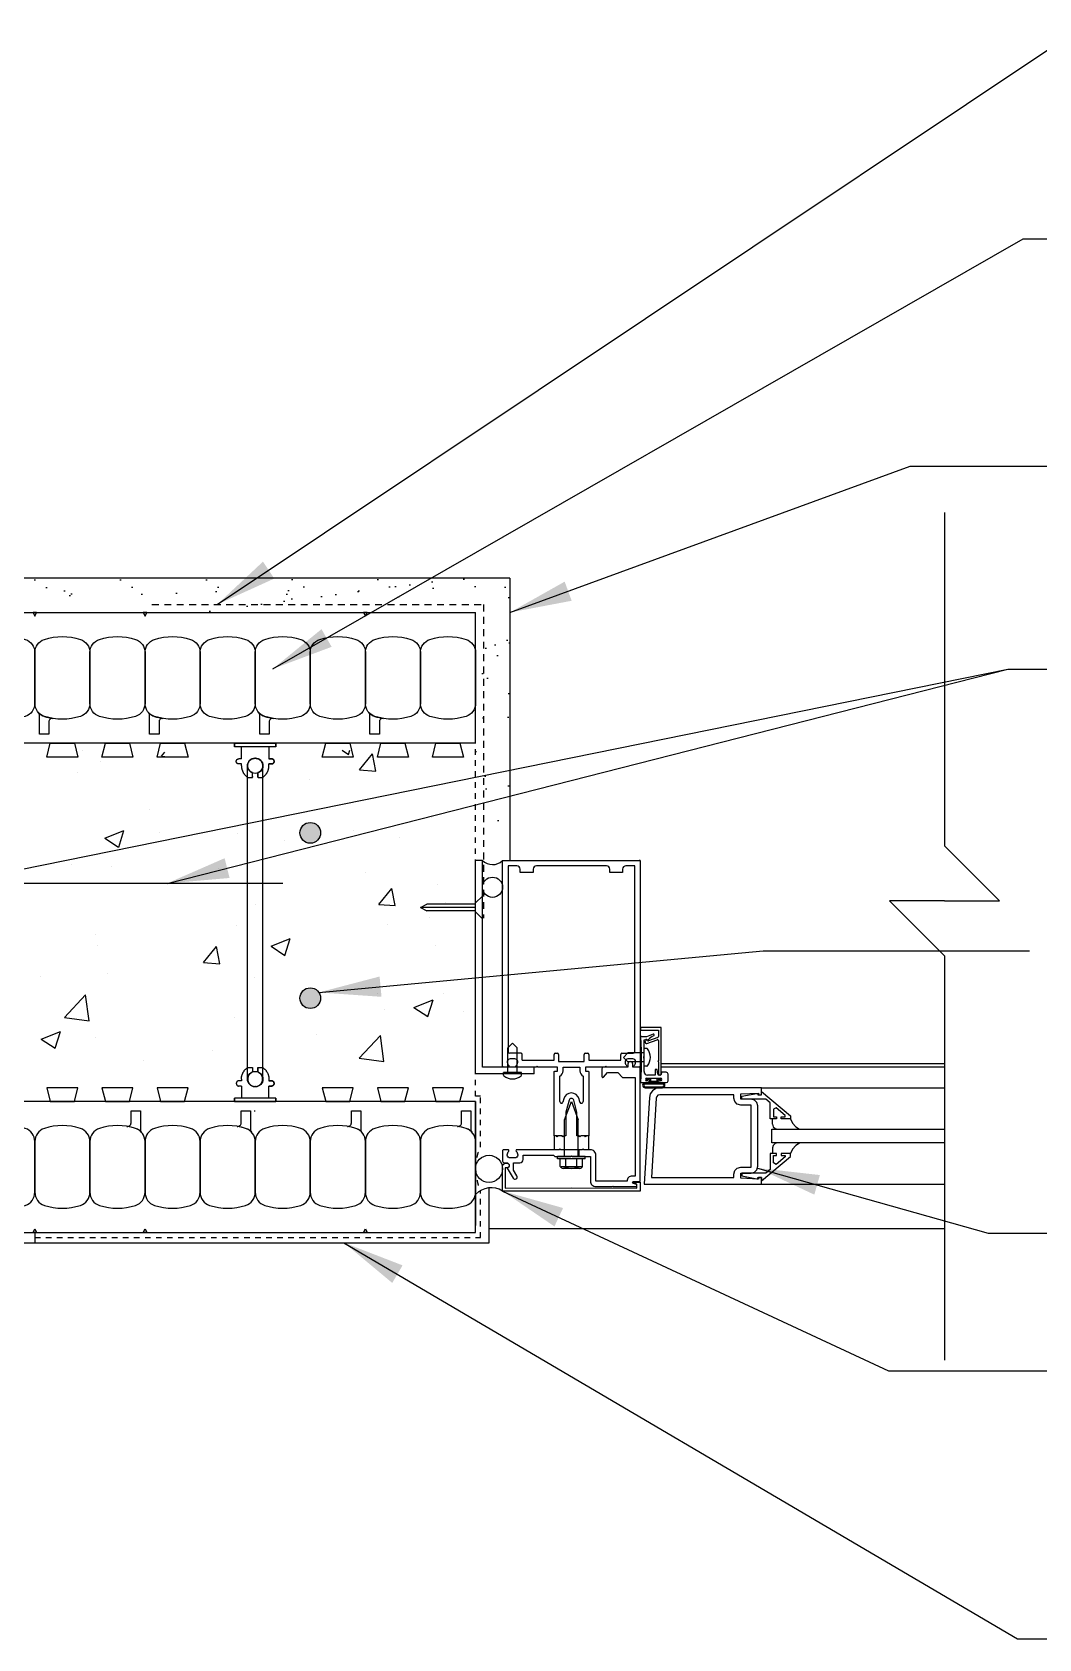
# Model space of a CAD drawing. Header units: inches. Extents: x 2949.9 to 3000.2, y 478 to 534.8.
# Drawn here: x 2964.96 to 2983.24, y 505.08 to 534.24 of the extents above; entities that cross this region are included whole.
import ezdxf

# ---------------------------------------------------------------- set-up
doc = ezdxf.new("R2010")
doc.units = ezdxf.units.IN
doc.header["$LTSCALE"] = 0.5
doc.header["$MEASUREMENT"] = 0
doc.linetypes.add('DASHED2', pattern=[0.375, 0.25, -0.125])
doc.layers.get('0').update_dxf_attribs({"linetype": 'CONTINUOUS'})
for name, color, linetype in [('HATCH', 12, 'CONTINUOUS'), ('LINE18', 9, 'CONTINUOUS'), ('line25', 2, 'CONTINUOUS'), ('LINE3', 3, 'CONTINUOUS'), ('LINE50', 5, 'CONTINUOUS'), ('LINE9', 9, 'CONTINUOUS'), ('TEXT', 4, 'CONTINUOUS')]:
    doc.layers.add(name, color=color, linetype=linetype)
doc.styles.add('DIM', font='romans.shx', dxfattribs={"width": 0.7})
doc.dimstyles.new('ext_12', dxfattribs={"dimscale": 12, "dimtxt": 0.09375, "dimasz": 0.09375, "dimexe": 0.09375, "dimexo": 0.0625, "dimgap": 0.0625, "dimtad": 1, "dimdec": 1, "dimzin": 3, "dimdsep": 46, "dimlunit": 4, "dimtxsty": 'DIM', "dimcen": 0.09, "dimdle": 0.09375, "dimclrt": 4, "dimadec": 0, "dimazin": 0, "dimtfac": 1, "dimtdec": 1, "dimtmove": 2, "dimatfit": 3, "dimfxl": 0, "dimfrac": 2, "dimtolj": 1, "dimtzin": 0, "dimarcsym": 0})

# ---------------------------------------------------------------- blocks, each defined once
blk = doc.blocks.new('WEB_6_CENTRE_TOP')
for p, q in [((5.688, 0.141), (0, 0.141)), ((5.688, -0.141), (0, -0.141))]:
    blk.add_line(p, q)
for centre in [(0, 0), (5.688, 0)]:
    blk.add_circle(centre, 0.141)
blk = doc.blocks.new('Connector')
blk.add_point((0.271, 0))
at = {"layer": 'LINE9'}
for p, q in [((0, 0.375), (0, -0.375)), ((0.062, -0.375), (0.062, 0.375)), ((0.281, 0.25), (0.062, 0.25))]:
    blk.add_line(p, q, dxfattribs=at)
for points, weights in [([(0.007, 0.375), (0.004, 0.375), (0, 0.375)], [1, 0.972587069138, 0.950305488115]), ([(0.327, 0.343), (0.308, 0.343), (0.281, 0.317), (0.281, 0.297)], [1, 0.85355339, 0.85355339, 1]), ([(0.328, 0.343), (0.327, 0.343), (0.327, 0.343)], [1, 0.70710678, 1]), ([(0.375, 0.297), (0.375, 0.317), (0.348, 0.343), (0.329, 0.343)], [1, 0.85355339, 0.85355339, 1]), ([(0.406, 0.25), (0.546, 0.25), (0.619, 0.131)], [0.958404415409, 0.794674173519, 0.864651571113]), ([(0.619, 0.052), (0.612, 0.049), (0.604, 0.049)], [0.83615024178, 0.892081430621, 1]), ([(0.619, -0.131), (0.546, -0.25), (0.406, -0.25)], [0.864651574428, 0.794674169686, 0.958404415195]), ([(0.604, -0.049), (0.612, -0.049), (0.619, -0.052)], [1, 0.89208144177, 0.836150253337]), ([(0, -0.375), (0.004, -0.375), (0.007, -0.375)], [0.950305488115, 0.972587069138, 1]), ([(0.281, -0.297), (0.281, -0.317), (0.308, -0.343), (0.327, -0.343)], [1, 0.85355339, 0.85355339, 1]), ([(0.327, -0.343), (0.281, -0.343), (0.281, -0.297)], [1, 0.70710678, 1]), ([(0.329, -0.343), (0.348, -0.343), (0.375, -0.317), (0.375, -0.297)], [1, 0.85355339, 0.85355339, 1]), ([(0.375, -0.297), (0.375, -0.343), (0.329, -0.343)], [1, 0.70710678, 1])]:
    blk.add_rational_spline(points, weights, degree=2, dxfattribs=at)
for points, degree in [([(0, 0.375), (0.002, 0.375), (0.005, 0.375), (0.007, 0.375)], 3), ([(0.007, 0.375), (0.021, 0.375), (0.051, 0.375), (0.062, 0.375), (0.062, 0.375)], 3), ([(0.281, 0.25), (0.281, 0.297)], 1), ([(0.327, 0.343), (0.327, 0.343), (0.328, 0.343), (0.328, 0.343)], 3), ([(0.328, 0.343), (0.329, 0.343), (0.329, 0.343), (0.329, 0.343)], 3), ([(0.375, 0.25), (0.375, 0.297)], 1), ([(0.406, 0.25), (0.375, 0.25)], 1), ([(0.604, 0.049), (0.532, 0.049)], 1), ([(0.604, 0.049), (0.609, 0.049), (0.614, 0.05), (0.619, 0.052)], 3), ([(0.619, 0.131), (0.619, 0.052)], 1), ([(0.062, -0.25), (0.281, -0.25)], 1), ([(0.281, -0.297), (0.281, -0.25)], 1), ([(0.281, -0.25), (0.281, -0.297)], 1), ([(0.375, -0.25), (0.375, -0.297)], 1), ([(0.375, -0.297), (0.375, -0.25)], 1), ([(0.406, -0.25), (0.375, -0.25)], 1), ([(0.532, -0.049), (0.604, -0.049)], 1), ([(0.604, -0.049), (0.58, -0.049), (0.556, -0.049), (0.532, -0.049)], 3), ([(0.619, -0.052), (0.614, -0.05), (0.609, -0.049), (0.604, -0.049)], 3), ([(0.619, -0.052), (0.619, -0.131)], 1), ([(0.007, -0.375), (0.005, -0.375), (0.002, -0.375), (0, -0.375)], 3), ([(0.062, -0.375), (0.062, -0.375), (0.051, -0.375), (0.021, -0.375), (0.007, -0.375)], 3), ([(0.328, -0.343), (0.328, -0.343), (0.327, -0.343), (0.327, -0.343)], 3), ([(0.329, -0.343), (0.329, -0.343), (0.329, -0.343), (0.328, -0.343)], 3)]:
    blk.add_open_spline(points, degree=degree, dxfattribs=at)
for points, weights, knots in [([(0.062, 0.375), (0.062, 0.375), (0.046, 0.375), (0.03, 0.375), (0.007, 0.375)], [0.868718858569, 0.861102746415, 1, 0.861102734288, 0.868718859898], [0, 0, 0, 0.5, 0.5, 1, 1, 1]), ([(0.532, 0.049), (0.472, 0.203), (0.333, 0.113), (0.157, 0), (0.333, -0.113), (0.472, -0.203), (0.532, -0.049)], [0.899508922286, 0.599718215298, 1, 0.54226024, 1, 0.599718224335, 0.899508908749], [0, 0, 0, 0.318112, 0.318112, 0.681888, 0.681888, 1, 1, 1]), ([(0.007, -0.375), (0.03, -0.375), (0.046, -0.375), (0.062, -0.375), (0.062, -0.375)], [0.868718859319, 0.861102739573, 1, 0.861102742958, 0.868718858948], [0, 0, 0, 0.5, 0.5, 1, 1, 1])]:
    blk.add_rational_spline(points, weights, degree=2, knots=knots, dxfattribs=at)
for points in [[(0.406, 0.25), (0.406, 0.25), (0.406, 0.25), (0.406, 0.25), (0.406, 0.25), (0.406, 0.25), (0.406, 0.25)], [(0.406, 0.25), (0.406, 0.25), (0.406, 0.25), (0.406, 0.25), (0.406, 0.25), (0.406, 0.25), (0.406, 0.25)], [(0.406, 0.25), (0.406, 0.25), (0.406, 0.25), (0.406, 0.25), (0.406, 0.25), (0.406, 0.25), (0.406, 0.25)], [(0.406, 0.25), (0.406, 0.25), (0.406, 0.25), (0.406, 0.25), (0.406, 0.25), (0.406, 0.25), (0.406, 0.25)], [(0.406, 0.25), (0.406, 0.25), (0.406, 0.25), (0.406, 0.25), (0.406, 0.25), (0.406, 0.25), (0.406, 0.25)], [(0.406, 0.25), (0.406, 0.25), (0.406, 0.25), (0.406, 0.25), (0.406, 0.25), (0.406, 0.25), (0.406, 0.25)], [(0.406, 0.25), (0.406, 0.25), (0.406, 0.25), (0.406, 0.25), (0.406, 0.25), (0.406, 0.25), (0.406, 0.25)], [(0.406, 0.25), (0.406, 0.25), (0.406, 0.25), (0.406, 0.25), (0.406, 0.25), (0.406, 0.25), (0.406, 0.25)], [(0.406, 0.25), (0.406, 0.25), (0.406, 0.25), (0.406, 0.25), (0.406, 0.25), (0.406, 0.25), (0.406, 0.25)], [(0.406, 0.25), (0.406, 0.25), (0.406, 0.25), (0.406, 0.25), (0.406, 0.25), (0.406, 0.25), (0.406, 0.25)], [(0.406, 0.25), (0.406, 0.25), (0.406, 0.25), (0.406, 0.25), (0.406, 0.25), (0.406, 0.25), (0.406, 0.25)], [(0.406, 0.25), (0.406, 0.25), (0.406, 0.25), (0.406, 0.25), (0.406, 0.25), (0.406, 0.25), (0.406, 0.25)], [(0.406, 0.25), (0.406, 0.25), (0.406, 0.25), (0.406, 0.25), (0.406, 0.25), (0.406, 0.25), (0.406, 0.25)], [(0.406, 0.25), (0.406, 0.25), (0.406, 0.25), (0.406, 0.25), (0.406, 0.25), (0.406, 0.25), (0.406, 0.25)], [(0.406, 0.25), (0.406, 0.25), (0.406, 0.25), (0.406, 0.25), (0.406, 0.25), (0.406, 0.25), (0.406, 0.25)], [(0.406, 0.25), (0.406, 0.25), (0.406, 0.25), (0.406, 0.25), (0.406, 0.25), (0.406, 0.25), (0.406, 0.25)], [(0.406, 0.25), (0.406, 0.25), (0.406, 0.25), (0.406, 0.25), (0.406, 0.25), (0.406, 0.25), (0.406, 0.25)], [(0.406, 0.25), (0.406, 0.25), (0.406, 0.25), (0.406, 0.25), (0.406, 0.25), (0.406, 0.25), (0.406, 0.25)], [(0.406, 0.25), (0.406, 0.25), (0.406, 0.25), (0.406, 0.25), (0.406, 0.25), (0.406, 0.25), (0.406, 0.25)], [(0.406, 0.25), (0.406, 0.25), (0.406, 0.25), (0.406, 0.25), (0.406, 0.25), (0.406, 0.25), (0.406, 0.25)], [(0.406, 0.25), (0.406, 0.25), (0.406, 0.25), (0.406, 0.25), (0.406, 0.25), (0.406, 0.25), (0.406, 0.25)], [(0.406, 0.25), (0.406, 0.25), (0.406, 0.25), (0.406, 0.25), (0.406, 0.25), (0.406, 0.25), (0.406, 0.25)], [(0.406, 0.25), (0.406, 0.25), (0.406, 0.25), (0.406, 0.25), (0.406, 0.25), (0.406, 0.25), (0.406, 0.25)], [(0.406, 0.25), (0.406, 0.25), (0.406, 0.25), (0.406, 0.25), (0.406, 0.25), (0.406, 0.25), (0.406, 0.25)], [(0.532, 0.049), (0.532, 0.049), (0.532, 0.049), (0.532, 0.049), (0.532, 0.049), (0.532, 0.049), (0.532, 0.049)], [(0.532, 0.049), (0.532, 0.049), (0.532, 0.049), (0.532, 0.049), (0.532, 0.049), (0.532, 0.049), (0.532, 0.049)], [(0.532, 0.049), (0.532, 0.049), (0.532, 0.049), (0.532, 0.049), (0.532, 0.049), (0.532, 0.049), (0.532, 0.049)], [(0.532, 0.049), (0.532, 0.049), (0.532, 0.049), (0.532, 0.049), (0.532, 0.049), (0.532, 0.049), (0.532, 0.049)], [(0.532, 0.049), (0.532, 0.049), (0.532, 0.049), (0.532, 0.049), (0.532, 0.049), (0.532, 0.049), (0.532, 0.049)], [(0.532, 0.049), (0.532, 0.049), (0.532, 0.049), (0.532, 0.049), (0.532, 0.049), (0.532, 0.049), (0.532, 0.049)], [(0.532, 0.049), (0.532, 0.049), (0.532, 0.049), (0.532, 0.049), (0.532, 0.049), (0.532, 0.049), (0.532, 0.049)], [(0.532, 0.049), (0.532, 0.049), (0.532, 0.049), (0.532, 0.049), (0.532, 0.049), (0.532, 0.049), (0.532, 0.049)], [(0.532, 0.049), (0.532, 0.049), (0.532, 0.049), (0.532, 0.049), (0.532, 0.049), (0.532, 0.049), (0.532, 0.049)], [(0.532, 0.049), (0.532, 0.049), (0.532, 0.049), (0.532, 0.049), (0.532, 0.049), (0.532, 0.049), (0.532, 0.049)], [(0.604, 0.049), (0.604, 0.049), (0.604, 0.049), (0.604, 0.049), (0.604, 0.049), (0.604, 0.049), (0.604, 0.049)], [(0.604, 0.049), (0.604, 0.049), (0.604, 0.049), (0.604, 0.049), (0.604, 0.049), (0.604, 0.049), (0.604, 0.049)], [(0.604, 0.049), (0.604, 0.049), (0.604, 0.049), (0.604, 0.049), (0.604, 0.049), (0.604, 0.049), (0.604, 0.049)], [(0.604, 0.049), (0.604, 0.049), (0.604, 0.049), (0.604, 0.049), (0.604, 0.049), (0.604, 0.049), (0.604, 0.049)], [(0.619, 0.131), (0.619, 0.131), (0.619, 0.131), (0.619, 0.131), (0.619, 0.131), (0.619, 0.131), (0.619, 0.131)], [(0.619, 0.131), (0.619, 0.131), (0.619, 0.131), (0.619, 0.131), (0.619, 0.131), (0.619, 0.131), (0.619, 0.131)], [(0.619, 0.131), (0.619, 0.131), (0.619, 0.131), (0.619, 0.131), (0.619, 0.131), (0.619, 0.131), (0.619, 0.131)], [(0.619, 0.131), (0.619, 0.131), (0.619, 0.131), (0.619, 0.131), (0.619, 0.131), (0.619, 0.131), (0.619, 0.131)], [(0.406, -0.25), (0.406, -0.25), (0.406, -0.25), (0.406, -0.25), (0.406, -0.25), (0.406, -0.25), (0.406, -0.25)], [(0.406, -0.25), (0.406, -0.25), (0.406, -0.25), (0.406, -0.25), (0.406, -0.25), (0.406, -0.25), (0.406, -0.25)], [(0.406, -0.25), (0.406, -0.25), (0.406, -0.25), (0.406, -0.25), (0.406, -0.25), (0.406, -0.25), (0.406, -0.25)], [(0.406, -0.25), (0.406, -0.25), (0.406, -0.25), (0.406, -0.25), (0.406, -0.25), (0.406, -0.25), (0.406, -0.25)], [(0.406, -0.25), (0.406, -0.25), (0.406, -0.25), (0.406, -0.25), (0.406, -0.25), (0.406, -0.25), (0.406, -0.25)], [(0.406, -0.25), (0.406, -0.25), (0.406, -0.25), (0.406, -0.25), (0.406, -0.25), (0.406, -0.25), (0.406, -0.25)], [(0.406, -0.25), (0.406, -0.25), (0.406, -0.25), (0.406, -0.25), (0.406, -0.25), (0.406, -0.25), (0.406, -0.25)], [(0.406, -0.25), (0.406, -0.25), (0.406, -0.25), (0.406, -0.25), (0.406, -0.25), (0.406, -0.25), (0.406, -0.25)], [(0.406, -0.25), (0.406, -0.25), (0.406, -0.25), (0.406, -0.25), (0.406, -0.25), (0.406, -0.25), (0.406, -0.25)], [(0.406, -0.25), (0.406, -0.25), (0.406, -0.25), (0.406, -0.25), (0.406, -0.25), (0.406, -0.25), (0.406, -0.25)], [(0.406, -0.25), (0.406, -0.25), (0.406, -0.25), (0.406, -0.25), (0.406, -0.25), (0.406, -0.25), (0.406, -0.25)], [(0.532, -0.049), (0.532, -0.049), (0.532, -0.049), (0.532, -0.049), (0.532, -0.049), (0.532, -0.049), (0.532, -0.049)], [(0.532, -0.049), (0.532, -0.049), (0.532, -0.049), (0.532, -0.049), (0.532, -0.049), (0.532, -0.049), (0.532, -0.049)], [(0.532, -0.049), (0.532, -0.049), (0.532, -0.049), (0.532, -0.049), (0.532, -0.049), (0.532, -0.049), (0.532, -0.049)], [(0.532, -0.049), (0.532, -0.049), (0.532, -0.049), (0.532, -0.049), (0.532, -0.049), (0.532, -0.049), (0.532, -0.049)], [(0.604, -0.049), (0.604, -0.049), (0.604, -0.049), (0.604, -0.049), (0.604, -0.049), (0.604, -0.049), (0.604, -0.049)], [(0.604, -0.049), (0.604, -0.049), (0.604, -0.049), (0.604, -0.049), (0.604, -0.049), (0.604, -0.049), (0.604, -0.049)], [(0.604, -0.049), (0.604, -0.049), (0.604, -0.049), (0.604, -0.049), (0.604, -0.049), (0.604, -0.049), (0.604, -0.049)], [(0.604, -0.049), (0.604, -0.049), (0.604, -0.049), (0.604, -0.049), (0.604, -0.049), (0.604, -0.049), (0.604, -0.049)], [(0.604, -0.049), (0.604, -0.049), (0.604, -0.049), (0.604, -0.049), (0.604, -0.049), (0.604, -0.049), (0.604, -0.049)], [(0.604, -0.049), (0.604, -0.049), (0.604, -0.049), (0.604, -0.049), (0.604, -0.049), (0.604, -0.049), (0.604, -0.049)], [(0.604, -0.049), (0.604, -0.049), (0.604, -0.049), (0.604, -0.049), (0.604, -0.049), (0.604, -0.049), (0.604, -0.049)], [(0.604, -0.049), (0.604, -0.049), (0.604, -0.049), (0.604, -0.049), (0.604, -0.049), (0.604, -0.049), (0.604, -0.049)], [(0.619, -0.131), (0.619, -0.131), (0.619, -0.131), (0.619, -0.131), (0.619, -0.131), (0.619, -0.131), (0.619, -0.131)], [(0.619, -0.131), (0.619, -0.131), (0.619, -0.131), (0.619, -0.131), (0.619, -0.131), (0.619, -0.131), (0.619, -0.131)], [(0.619, -0.131), (0.619, -0.131), (0.619, -0.131), (0.619, -0.131), (0.619, -0.131), (0.619, -0.131), (0.619, -0.131)], [(0.619, -0.131), (0.619, -0.131), (0.619, -0.131), (0.619, -0.131), (0.619, -0.131), (0.619, -0.131), (0.619, -0.131)]]:
    blk.add_open_spline(points, degree=3, knots=[0, 0, 0, 0, 1, 1, 1, 1, 1, 1, 1], dxfattribs=at)
blk = doc.blocks.new('B060316')
for p, q in [((1.969, 0), (1.969, -0.133)), ((2.217, -0.013), (1.969, 0)), ((2.003, -0.133), (2.003, -0.115)), ((2.049, -0.115), (2.049, -0.365)), ((2.107, -0.265), (2.107, -0.127)), ((2.207, -0.265), (2.107, -0.265)), ((2.169, -0.065), (2.405, -0.065)), ((2.207, -0.306), (2.207, -0.265)), ((2.555, -0.013), (2.217, -0.013)), ((2.451, -0.065), (2.747, -0.065)), ((2.803, 0), (2.555, -0.013)), ((2.747, -0.065), (2.747, -0.141)), ((2.803, -0.01), (2.803, 0)), ((2.813, -0.02), (2.803, -0.01)), ((2.803, -0.03), (2.813, -0.02)), ((2.803, -0.108), (2.803, -0.03)), ((2.848, -0.232), (2.803, -0.108)), ((1.969, -0.347), (1.969, -0.469)), ((2, -0.5), (2.126, -0.5)), ((2.003, -0.365), (2.003, -0.347)), ((2.107, -0.359), (2.107, -0.329)), ((2.157, -0.38), (2.119, -0.373)), ((2.121, -0.314), (2.207, -0.306)), ((2.157, -0.469), (2.157, -0.38))]:
    blk.add_line(p, q)
for centre, radius, start, end in [((1.986, -0.133), 0.017, 180, 0), ((2.026, -0.115), 0.023, 0, 180), ((2.169, -0.127), 0.062, 90, 180), ((2.428, -0.086), 0.031, 42.6423, 137.3577), ((2.356, -0.5), 0.531, 29.0353, 42.5789), ((2.833, -0.235), 0.015, 209.0353, 10.9647), ((1.986, -0.347), 0.017, 360, 180), ((2, -0.469), 0.031, 180, 270), ((2.026, -0.365), 0.023, 180, 0), ((2.122, -0.329), 0.015, 95, 180), ((2.122, -0.359), 0.015, 180, 260), ((2.126, -0.469), 0.031, 270, 0)]:
    blk.add_arc(centre, radius, start, end)

msp = doc.modelspace()

# ---------------------------------------------------------------- hatches: boundary and pattern name
at = {"layer": 'HATCH'}
h = msp.add_hatch(dxfattribs=at)
h.set_pattern_fill('AR-SAND', color=256, scale=0.5, style=0)
h.set_pattern_definition([(37.5, (-25.68345, -36.12415), (-0.03149668, 0.96341188), [0, -0.76, 0, -0.85, 0, -0.8125]), (7.5, (-25.6834, -36.1242), (0.88488835, 1.41107303), [0, -0.41, 0, -0.685, 0, -0.2625]), (327.5, (-26.29845, -36.12415), (1.55707093, 0.00282953), [0, -0.25, 0, -0.9, 0, -1.175]), (317.5, (-26.2984, -36.1242), (1.5030633, 0.4388378), [0, -0.125, 0, -0.59, 0, -0.675])])
h.paths.add_polyline_path([(2950.884, 524.332), (2950.884, 523.707), (2971.509, 523.707), (2973.009, 523.707), (2973.009, 519.331, 0.777457), (2973.383, 519.35), (2973.508, 519.35), (2973.54, 519.35), (2973.634, 519.35), (2973.634, 524.332)])
at = {"layer": 'LINE3'}
for points in [[(2970.196, 519.707, 1), (2969.821, 519.707, 1)], [(2970.196, 516.707, 1), (2969.821, 516.707, 1)]]:
    msp.add_hatch(color=256, dxfattribs=at).paths.add_polyline_path(points)

# ---------------------------------------------------------------- linework, layer by layer
at = {"layer": 'HATCH'}
for p, q in [((2965.866, 521.203), (2965.866, 521.203)), ((2967.31, 521.1), (2967.368, 521.172)), ((2967.31, 521.1), (2967.368, 521.096)), ((2967.681, 521.091), (2967.681, 521.091)), ((2970.586, 521.207), (2970.703, 521.131)), ((2970.703, 521.131), (2970.727, 521.207)), ((2970.901, 520.849), (2971.137, 521.14)), ((2971.201, 520.828), (2971.138, 521.14)), ((2965.792, 520.809), (2965.792, 520.809)), ((2966.207, 520.996), (2966.207, 520.996)), ((2970.901, 520.849), (2971.201, 520.828)), ((2969.989, 520.677), (2969.989, 520.677)), ((2967.083, 520.126), (2967.083, 520.126)), ((2972.212, 519.985), (2972.212, 519.985)), ((2972.493, 520.117), (2972.493, 520.117)), ((2966.279, 519.608), (2966.627, 519.749)), ((2966.531, 519.445), (2966.627, 519.749)), ((2967.281, 519.716), (2967.281, 519.716)), ((2968.695, 519.695), (2968.695, 519.695)), ((2970.799, 519.754), (2970.799, 519.754)), ((2971.62, 519.629), (2971.62, 519.629)), ((2966.176, 519.331), (2966.176, 519.331)), ((2966.279, 519.608), (2966.53, 519.445)), ((2969.55, 519.567), (2969.55, 519.567)), ((2965.676, 519.129), (2965.676, 519.129)), ((2966.4, 519.097), (2966.4, 519.097)), ((2968.346, 519.062), (2968.346, 519.062)), ((2971.017, 518.996), (2971.017, 518.996)), ((2972.318, 518.774), (2972.318, 518.774)), ((2971.252, 518.407), (2971.488, 518.698)), ((2971.254, 518.45), (2971.254, 518.45)), ((2971.551, 518.386), (2971.488, 518.698)), ((2972.461, 518.451), (2972.461, 518.451)), ((2969.022, 518.41), (2969.022, 518.41)), ((2971.252, 518.407), (2971.551, 518.386)), ((2973.009, 518.353), (2972.009, 518.353)), ((2972.18, 518.177), (2972.18, 518.177)), ((2968.664, 518.029), (2968.664, 518.029)), ((2971.407, 518.042), (2971.407, 518.042)), ((2966.116, 517.859), (2966.116, 517.859)), ((2966.144, 517.665), (2966.144, 517.665)), ((2968.069, 517.352), (2968.305, 517.643)), ((2968.27, 517.573), (2968.27, 517.573)), ((2968.369, 517.331), (2968.306, 517.643)), ((2969.298, 517.648), (2969.646, 517.788)), ((2969.298, 517.648), (2969.55, 517.484)), ((2969.518, 517.759), (2969.518, 517.759)), ((2969.55, 517.484), (2969.646, 517.788)), ((2972.274, 517.658), (2972.274, 517.658)), ((2968.069, 517.352), (2968.369, 517.331)), ((2965.12, 517.102), (2965.12, 517.102)), ((2966.33, 517.157), (2966.33, 517.157)), ((2969.001, 517.091), (2969.001, 517.091)), ((2965.549, 516.354), (2965.931, 516.767)), ((2965.995, 516.293), (2965.931, 516.767)), ((2971.222, 516.784), (2971.222, 516.784)), ((2972.43, 516.786), (2972.43, 516.786)), ((2971.351, 516.507), (2971.351, 516.507)), ((2971.89, 516.539), (2972.238, 516.679)), ((2971.89, 516.539), (2972.142, 516.376)), ((2972.142, 516.375), (2972.238, 516.679)), ((2972.788, 516.464), (2972.788, 516.464)), ((2965.549, 516.354), (2965.995, 516.293)), ((2968.632, 516.364), (2968.632, 516.364)), ((2965.126, 515.962), (2965.473, 516.102)), ((2965.126, 515.962), (2965.377, 515.799)), ((2965.377, 515.799), (2965.474, 516.102)), ((2966.112, 516), (2966.112, 516)), ((2970.127, 516.047), (2970.127, 516.047)), ((2970.899, 515.62), (2971.281, 516.032)), ((2971.345, 515.559), (2971.281, 516.032)), ((2966.989, 515.578), (2966.989, 515.578)), ((2968.238, 515.765), (2968.238, 515.765)), ((2970.899, 515.62), (2971.345, 515.559)), ((2968.868, 515.423), (2968.868, 515.423))]:
    msp.add_line(p, q, dxfattribs=at)
at = {"layer": 'HATCH', "color": 4, "linetype": 'DASHED2', "ltscale": 0.5}
for p, q in [((2973.009, 514.926), (2973.009, 521.332)), ((2973.102, 514.926), (2973.009, 514.926)), ((2973.102, 514.002), (2973.102, 514.926)), ((2973.102, 512.363), (2973.102, 513.217)), ((2965.009, 512.363), (2973.102, 512.363))]:
    msp.add_line(p, q, dxfattribs=at)
at = {"layer": 'HATCH', "color": 12}
for p, q in [((2981.523, 515.516), (2976.378, 515.516)), ((2981.523, 515.454), (2976.378, 515.454)), ((2978.198, 515.079), (2981.523, 515.079)), ((2978.401, 514.418), (2978.414, 514.373)), ((2978.401, 514.418), (2978.414, 514.373)), ((2978.414, 514.373), (2978.446, 514.341)), ((2978.414, 514.373), (2978.446, 514.341)), ((2978.727, 514.517), (2978.764, 514.439)), ((2978.727, 514.517), (2978.764, 514.439)), ((2978.764, 514.439), (2978.821, 514.374)), ((2978.764, 514.439), (2978.821, 514.374)), ((2978.821, 514.374), (2978.893, 514.328)), ((2978.821, 514.374), (2978.893, 514.328)), ((2978.446, 514.341), (2978.49, 514.329)), ((2978.446, 514.341), (2978.49, 514.329)), ((2978.49, 514.079), (2978.446, 514.067)), ((2978.49, 514.079), (2978.446, 514.067)), ((2978.893, 514.078), (2978.821, 514.033)), ((2978.893, 514.078), (2978.821, 514.033)), ((2978.414, 514.035), (2978.401, 513.99)), ((2978.414, 514.035), (2978.401, 513.99)), ((2978.401, 513.99), (2978.401, 513.891)), ((2978.446, 514.067), (2978.414, 514.035)), ((2978.446, 514.067), (2978.414, 514.035)), ((2978.764, 513.969), (2978.727, 513.891)), ((2978.764, 513.969), (2978.727, 513.891)), ((2978.821, 514.033), (2978.764, 513.969)), ((2978.821, 514.033), (2978.764, 513.969)), ((2978.198, 513.329), (2981.523, 513.329)), ((2981.523, 512.519), (2973.259, 512.519))]:
    msp.add_line(p, q, dxfattribs=at)
at = {"layer": 'HATCH', "color": 6, "linetype": 'DASHED2'}
msp.add_lwpolyline([(2967.135, 523.851), (2973.154, 523.851), (2973.154, 518.157)], dxfattribs=at)
at = {"layer": 'HATCH', "color": 12}
msp.add_lwpolyline([(2978.401, 514.418), (2978.401, 514.516)], dxfattribs=at)
at = {"layer": 'HATCH', "color": 4, "linetype": 'DASHED2', "ltscale": 0.5}
for points in [[(2973.009, 513.618), (2973.047, 513.863), (2973.078, 513.955), (2973.102, 514.002)], [(2973.009, 513.601), (2973.047, 513.356), (2973.078, 513.264), (2973.102, 513.217)]]:
    msp.add_spline(points, degree=3, dxfattribs=at)
at = {"layer": 'LINE18'}
for p, q in [((2973.009, 515.332), (2973.009, 519.207)), ((2973.134, 519.207), (2973.009, 519.207)), ((2973.134, 515.457), (2973.134, 519.207)), ((2973.6, 519.107), (2973.6, 515.737)), ((2973.76, 519.107), (2973.6, 519.107)), ((2973.82, 518.987), (2973.82, 519.047)), ((2974.055, 519.047), (2974.055, 518.987)), ((2975.385, 519.107), (2974.115, 519.107)), ((2975.445, 518.987), (2975.445, 519.047)), ((2975.68, 519.047), (2975.68, 518.987)), ((2975.9, 519.107), (2975.74, 519.107)), ((2975.9, 515.737), (2975.9, 519.107)), ((2976, 519.207), (2975.981, 519.207)), ((2974.055, 518.987), (2973.82, 518.987)), ((2975.68, 518.987), (2975.445, 518.987)), ((2973.009, 518.435), (2973.134, 518.56)), ((2972.009, 518.353), (2972.128, 518.416)), ((2972.009, 518.353), (2972.128, 518.291)), ((2973.009, 518.416), (2972.128, 518.416)), ((2973.009, 518.291), (2972.128, 518.291)), ((2973.009, 518.272), (2973.134, 518.147)), ((2976.378, 516.174), (2976.003, 516.174)), ((2976.003, 516.174), (2976.006, 516.124)), ((2976.006, 516.124), (2976.328, 516.124)), ((2976.328, 516.124), (2976.328, 516.009)), ((2976.378, 515.337), (2976.378, 516.174)), ((2973.68, 515.888), (2973.597, 515.805)), ((2973.68, 515.888), (2973.763, 515.805)), ((2976.083, 515.932), (2976.097, 515.893)), ((2976.117, 515.884), (2976.308, 515.954)), ((2976.318, 515.995), (2976.15, 515.934)), ((2976.328, 515.94), (2976.328, 515.572)), ((2973.597, 515.357), (2973.597, 515.805)), ((2973.835, 515.707), (2973.63, 515.707)), ((2973.763, 515.357), (2973.763, 515.805)), ((2973.855, 515.582), (2973.855, 515.687)), ((2973.855, 515.582), (2974.437, 515.582)), ((2974.437, 515.582), (2974.437, 515.687)), ((2974.457, 515.707), (2974.497, 515.707)), ((2974.517, 515.687), (2974.517, 515.557)), ((2974.517, 515.557), (2974.983, 515.557)), ((2974.983, 515.557), (2974.983, 515.687)), ((2975.003, 515.707), (2975.043, 515.707)), ((2975.063, 515.687), (2975.063, 515.582)), ((2975.063, 515.582), (2975.645, 515.582)), ((2975.645, 515.582), (2975.645, 515.687)), ((2975.665, 515.707), (2975.87, 515.707)), ((2975.693, 515.633), (2975.776, 515.716)), ((2975.693, 515.633), (2975.776, 515.55)), ((2976.068, 515.716), (2975.776, 515.716)), ((2976.068, 515.55), (2975.776, 515.55)), ((2976.068, 515.472), (2976.068, 515.794)), ((2976.118, 515.794), (2976.068, 515.794)), ((2976.328, 515.572), (2976.318, 515.562)), ((2976.318, 515.562), (2976.328, 515.552)), ((2976.328, 515.552), (2976.328, 515.337)), ((2974.071, 515.332), (2973.009, 515.332)), ((2974.071, 515.457), (2973.134, 515.457)), ((2973.841, 515.357), (2973.519, 515.357)), ((2973.519, 515.307), (2973.519, 515.357)), ((2973.841, 515.307), (2973.841, 515.357)), ((2974.071, 515.332), (2974.071, 515.457)), ((2974.437, 514.207), (2974.437, 515.371)), ((2974.537, 514.829), (2974.537, 515.293)), ((2974.597, 515.457), (2974.903, 515.457)), ((2974.597, 515.391), (2974.597, 515.457)), ((2974.903, 515.457), (2974.903, 515.391)), ((2974.963, 515.293), (2974.963, 514.829)), ((2975.063, 515.371), (2975.063, 514.207)), ((2976.118, 515.472), (2976.068, 515.472)), ((2976.11, 515.248), (2976.11, 515.233)), ((2976.183, 515.248), (2976.11, 515.248)), ((2976.183, 515.248), (2976.183, 515.192)), ((2976.38, 515.248), (2976.307, 515.248)), ((2976.307, 515.192), (2976.307, 515.248)), ((2976.38, 515.233), (2976.38, 515.248)), ((2976.089, 515.174), (2976.401, 515.174)), ((2976.089, 515.154), (2976.401, 515.154)), ((2976.089, 515.1), (2976.401, 515.1)), ((2976.089, 515.08), (2976.401, 515.08)), ((2976.168, 515.233), (2976.11, 515.233)), ((2976.168, 515.233), (2976.168, 515.174)), ((2976.307, 515.192), (2976.183, 515.192)), ((2976.38, 515.233), (2976.322, 515.233)), ((2976.322, 515.174), (2976.322, 515.233)), ((2974.612, 514.881), (2974.596, 514.822)), ((2974.624, 514.497), (2974.75, 514.832)), ((2974.708, 514.855), (2974.65, 514.637)), ((2974.75, 514.832), (2974.875, 514.497)), ((2974.85, 514.637), (2974.791, 514.855)), ((2974.904, 514.822), (2974.888, 514.881)), ((2974.624, 513.832), (2974.624, 514.497)), ((2974.65, 514.637), (2974.65, 514.207)), ((2974.85, 514.207), (2974.85, 514.637)), ((2974.875, 513.832), (2974.875, 514.497)), ((2974.437, 514.207), (2974.437, 513.957)), ((2974.499, 514.207), (2974.437, 514.207)), ((2974.477, 514.207), (2974.437, 514.207)), ((2974.492, 514.192), (2974.477, 514.207)), ((2974.507, 514.207), (2974.492, 514.192)), ((2974.58, 514.207), (2974.507, 514.207)), ((2974.595, 514.192), (2974.58, 514.207)), ((2974.61, 514.207), (2974.595, 514.192)), ((2974.65, 514.207), (2974.61, 514.207)), ((2974.89, 514.207), (2974.85, 514.207)), ((2974.905, 514.192), (2974.89, 514.207)), ((2974.92, 514.207), (2974.905, 514.192)), ((2974.993, 514.207), (2974.92, 514.207)), ((2975.008, 514.192), (2974.993, 514.207)), ((2975.063, 514.207), (2975, 514.207)), ((2975.023, 514.207), (2975.008, 514.192)), ((2975.063, 514.207), (2975.023, 514.207)), ((2975.063, 513.957), (2975.063, 514.207)), ((2978.385, 514.079), (2978.385, 514.329)), ((2978.385, 514.329), (2981.523, 514.329)), ((2981.523, 514.079), (2978.385, 514.079)), ((2974.499, 513.957), (2974.437, 513.957)), ((2974.5, 513.792), (2974.5, 513.832)), ((2975, 513.832), (2974.5, 513.832)), ((2975, 513.792), (2974.5, 513.792)), ((2974.547, 513.652), (2974.547, 513.792)), ((2974.617, 513.957), (2974.617, 513.832)), ((2974.648, 513.652), (2974.648, 513.792)), ((2974.851, 513.652), (2974.851, 513.792)), ((2974.883, 513.957), (2974.883, 513.832)), ((2974.953, 513.652), (2974.953, 513.792)), ((2975.063, 513.957), (2975, 513.957)), ((2975, 513.792), (2975, 513.832)), ((2974.936, 513.648), (2974.563, 513.648)), ((2974.563, 513.63), (2974.563, 513.648)), ((2974.902, 513.617), (2974.598, 513.617)), ((2974.936, 513.63), (2974.936, 513.648))]:
    msp.add_line(p, q, dxfattribs=at)
msp.add_lwpolyline([(2974.437, 515.371, -0.414214), (2974.447, 515.381), (2974.487, 515.381, 0.414214), (2974.497, 515.391), (2974.497, 515.447, 0.414214), (2974.487, 515.457), (2974.14, 515.457), (2974.125, 515.472), (2974.11, 515.457), (2973.758, 515.457, -0.669376), (2973.747, 515.483, 0.199773), (2973.774, 515.546), (2973.774, 515.557, 0.414214), (2973.724, 515.607), (2973.636, 515.607, 0.414214), (2973.586, 515.557), (2973.586, 515.546, 0.199773), (2973.612, 515.483, -0.669376), (2973.602, 515.457), (2973.52, 515.457, -0.414214), (2973.5, 515.477), (2973.5, 519.207), (2976, 519.207), (2976, 515.477, -0.414214), (2975.98, 515.457), (2975.898, 515.457, -0.669376), (2975.887, 515.483, 0.199773), (2975.914, 515.546), (2975.914, 515.557, 0.414214), (2975.864, 515.607), (2975.776, 515.607, 0.414214), (2975.726, 515.557), (2975.726, 515.546, 0.199773), (2975.752, 515.483, -0.669376), (2975.742, 515.457), (2975.39, 515.457), (2975.375, 515.472), (2975.36, 515.457), (2975.013, 515.457, 0.414214), (2975.003, 515.447), (2975.003, 515.391, 0.414214), (2975.013, 515.381), (2975.053, 515.381, -0.414214), (2975.063, 515.371)], format="xyb", dxfattribs=at)
for points in [[(2973.774, 513.857, -0.414214), (2973.724, 513.807), (2973.636, 513.807, -0.414214), (2973.586, 513.857), (2973.586, 513.867, -0.199773), (2973.612, 513.931, 0.669376), (2973.602, 513.957), (2973.52, 513.957, 0.414214), (2973.5, 513.937), (2973.5, 513.751, 0.414214), (2973.53, 513.721), (2973.57, 513.721, -0.84909), (2973.586, 513.624), (2973.691, 513.441, 1), (2973.76, 513.481), (2973.7, 513.586), (2973.7, 513.721), (2973.814, 513.721, 0.414214), (2973.874, 513.781), (2973.874, 513.857), (2974.425, 513.857), (2974.45, 513.832), (2974.735, 513.832), (2974.75, 513.847), (2974.765, 513.832), (2975.094, 513.832), (2975.094, 513.388, 0.414214), (2975.194, 513.288), (2975.49, 513.288), (2975.5, 513.298), (2975.51, 513.288), (2975.939, 513.288), (2975.939, 513.328), (2975.872, 513.346, -0.876976), (2975.876, 513.378), (2976, 513.378), (2976, 515.457), (2975.865, 515.457), (2975.865, 515.512, 1), (2975.775, 515.512), (2975.775, 515.457), (2975.334, 515.457, 0.414214), (2975.304, 515.427), (2975.304, 515.284, 0.687071), (2975.33, 515.274), (2975.405, 515.357), (2975.595, 515.357), (2975.675, 515.269), (2975.906, 515.269), (2975.906, 513.478), (2975.85, 513.478, 0.414214), (2975.76, 513.388), (2975.194, 513.388), (2975.194, 513.857, 0.414214), (2975.094, 513.957), (2974.975, 513.957), (2974.96, 513.972), (2974.945, 513.957), (2974.555, 513.957), (2974.54, 513.972), (2974.525, 513.957), (2973.758, 513.957, 0.669376), (2973.747, 513.931, -0.199773), (2973.774, 513.867)], [(2975.94, 513.257), (2975.94, 513.33), (2975.9, 513.341, -0.339454), (2975.885, 513.36), (2975.885, 513.37), (2976, 513.37), (2976, 513.207), (2973.5, 513.207), (2973.5, 513.651, -0.414214), (2973.56, 513.711), (2973.58, 513.711, -1), (2973.58, 513.631), (2973.55, 513.631), (2973.55, 513.257), (2974.75, 513.267)]]:
    msp.add_lwpolyline(points, format="xyb", close=True, dxfattribs=at)
for points in [[(2978.135, 513.657), (2978.135, 514.751), (2978.135, 514.751), (2978.118, 514.814), (2978.074, 514.859), (2978.01, 514.876), (2978.01, 514.876), (2977.824, 514.876), (2977.824, 514.97), (2978.148, 514.986), (2978.148, 514.954), (2978.198, 514.954), (2978.198, 515.079), (2976.352, 515.079), (2976.352, 515.079), (2976.281, 515.065), (2976.223, 515.028), (2976.182, 514.972), (2976.165, 514.902), (2976.165, 514.902), (2976.073, 513.329), (2978.198, 513.329), (2978.198, 513.454), (2978.148, 513.454), (2978.148, 513.422), (2977.824, 513.438), (2977.824, 513.532), (2978.01, 513.532), (2978.01, 513.532), (2978.074, 513.549), (2978.118, 513.594), (2978.135, 513.657)], [(2977.824, 514.767), (2977.761, 514.784), (2977.716, 514.829), (2977.699, 514.892), (2977.699, 514.892), (2977.699, 514.954), (2976.352, 514.954), (2976.352, 514.954), (2976.321, 514.946), (2976.299, 514.925), (2976.289, 514.895), (2976.205, 513.454), (2977.699, 513.454), (2977.699, 513.516), (2977.699, 513.516), (2977.716, 513.579), (2977.761, 513.624), (2977.824, 513.641), (2977.824, 513.641), (2978.01, 513.641), (2978.01, 514.767), (2977.824, 514.767)], [(2978.198, 515.014), (2978.728, 514.574), (2978.728, 514.516), (2978.559, 514.516), (2978.559, 514.556), (2978.631, 514.556), (2978.631, 514.58), (2978.469, 514.716), (2978.416, 514.692), (2978.416, 514.556), (2978.475, 514.556), (2978.475, 514.516), (2978.357, 514.516), (2978.357, 514.81), (2978.278, 514.876), (2977.842, 514.876), (2977.842, 514.928), (2978.114, 514.977), (2978.134, 514.977), (2978.134, 514.954), (2978.198, 514.954)], [(2978.198, 513.394), (2978.728, 513.833), (2978.728, 513.891), (2978.559, 513.891), (2978.559, 513.851), (2978.631, 513.851), (2978.631, 513.828), (2978.469, 513.691), (2978.416, 513.716), (2978.416, 513.851), (2978.475, 513.851), (2978.475, 513.891), (2978.357, 513.891), (2978.357, 513.598), (2978.278, 513.532), (2977.842, 513.532), (2977.842, 513.48), (2978.114, 513.431), (2978.134, 513.431), (2978.134, 513.454), (2978.198, 513.454)]]:
    msp.add_lwpolyline(points, close=True, dxfattribs=at)
for centre, radius in [((2973.317, 518.72), 0.183), ((2973.254, 513.609), 0.246)]:
    msp.add_circle(centre, radius, dxfattribs=at)
for centre, radius, start, end in [((2973.319, 519.393), 0.262, 225.1394, 313.6487), ((2973.76, 519.047), 0.06, 0, 90), ((2974.115, 519.047), 0.06, 90, 180), ((2975.385, 519.047), 0.06, 0, 90), ((2975.74, 519.047), 0.06, 90, 180), ((2976.108, 515.932), 0.025, 23.3215, 180), ((2976.111, 515.898), 0.015, 200, 290), ((2976.145, 515.948), 0.015, 203.3215, 290), ((2976.313, 515.94), 0.015, 0, 110), ((2976.313, 516.009), 0.015, 290, 0), ((2973.63, 515.737), 0.03, 180, 270), ((2973.835, 515.687), 0.02, 0, 90), ((2974.457, 515.687), 0.02, 90, 180), ((2974.497, 515.687), 0.02, 0, 90), ((2975.003, 515.687), 0.02, 90, 180), ((2975.043, 515.687), 0.02, 0, 90), ((2975.665, 515.687), 0.02, 90, 180), ((2975.87, 515.737), 0.03, 270, 0), ((2976.118, 515.779), 0.015, 37.6257, 90), ((2975.929, 515.633), 0.254, 322.3746, 37.6254), ((2973.534, 515.307), 0.015, 180, 232.3743), ((2973.68, 515.497), 0.254, 232.3746, 307.6254), ((2973.826, 515.307), 0.015, 307.6253, 0.0001), ((2974.487, 515.391), 0.11, 297.0357, 0), ((2975.013, 515.391), 0.11, 180, 242.9643), ((2976.118, 515.487), 0.015, 269.9999, 322.3747), ((2976.353, 515.337), 0.025, 180, 0), ((2974.75, 514.844), 0.143, 15, 165), ((2976.089, 515.127), 0.047, 90, 270), ((2976.089, 515.127), 0.027, 90, 270), ((2976.401, 515.127), 0.047, 270, 90), ((2976.401, 515.127), 0.027, 270, 90), ((2974.567, 514.829), 0.03, 180, 345), ((2974.75, 514.844), 0.043, 15, 165), ((2974.933, 514.829), 0.03, 195, 0), ((2974.598, 513.672), 0.0543, 200.9107, 339.0893), ((2974.75, 513.782), 0.165, 232.0123, 307.9877), ((2974.902, 513.672), 0.0543, 200.9107, 339.0893), ((2973.293, 512.877), 0.39, 57.8871, 136.7705)]:
    msp.add_arc(centre, radius, start, end, dxfattribs=at)
at = {"layer": 'line25'}
for p, q in [((2973.009, 521.332), (2950.884, 521.332)), ((2973.009, 514.832), (2950.884, 514.832)), ((2968.988, 514.663), (2969.009, 514.663)), ((2973.009, 514.832), (2973.009, 512.582))]:
    msp.add_line(p, q, dxfattribs=at)
for points in [[(2965.727, 521.332), (2965.79, 521.082), (2965.227, 521.082), (2965.29, 521.332)], [(2966.727, 521.332), (2966.79, 521.082), (2966.227, 521.082), (2966.29, 521.332)], [(2967.727, 521.332), (2967.79, 521.082), (2967.227, 521.082), (2967.29, 521.332)], [(2970.727, 521.332), (2970.79, 521.082), (2970.227, 521.082), (2970.29, 521.332)], [(2971.727, 521.332), (2971.79, 521.082), (2971.227, 521.082), (2971.29, 521.332)], [(2972.727, 521.332), (2972.79, 521.082), (2972.227, 521.082), (2972.29, 521.332)], [(2965.727, 514.832), (2965.79, 515.082), (2965.227, 515.082), (2965.29, 514.832)], [(2966.727, 514.832), (2966.79, 515.082), (2966.227, 515.082), (2966.29, 514.832)], [(2967.727, 514.832), (2967.79, 515.082), (2967.227, 515.082), (2967.29, 514.832)], [(2970.727, 514.832), (2970.79, 515.082), (2970.227, 515.082), (2970.29, 514.832)], [(2971.727, 514.832), (2971.79, 515.082), (2971.227, 515.082), (2971.29, 514.832)], [(2972.727, 514.832), (2972.79, 515.082), (2972.227, 515.082), (2972.29, 514.832)]]:
    msp.add_lwpolyline(points, close=True, dxfattribs=at)
at = {"layer": 'LINE3'}
msp.add_line((2969.509, 518.79), (2951.566, 518.79), dxfattribs=at)
for centre in [(2970.009, 519.707), (2970.009, 516.707)]:
    msp.add_circle(centre, 0.188, dxfattribs=at)
at = {"layer": 'LINE50'}
for p, q in [((2950.884, 523.707), (2973.009, 523.707)), ((2973.009, 521.332), (2973.009, 523.707)), ((2973.009, 512.457), (2973.009, 514.832)), ((2950.884, 512.457), (2973.009, 512.457)), ((2965.009, 512.457), (2965.009, 512.269))]:
    msp.add_line(p, q, dxfattribs=at)
at = {"layer": 'LINE9'}
for p, q in [((2981.523, 525.519), (2981.523, 519.473)), ((2973.634, 524.332), (2950.884, 524.332)), ((2973.634, 524.332), (2973.634, 519.207)), ((2971.009, 522.059), (2971.009, 522.98)), ((2972.009, 522.059), (2972.009, 522.98)), ((2973.009, 522.059), (2973.009, 522.98)), ((2982.523, 518.473), (2981.523, 519.473)), ((2981.523, 518.473), (2980.523, 518.473)), ((2980.523, 518.473), (2981.523, 517.473)), ((2981.523, 518.473), (2982.523, 518.473)), ((2981.523, 517.473), (2981.523, 510.137)), ((2973.259, 512.269), (2973.259, 513.265)), ((2950.884, 512.269), (2973.259, 512.269))]:
    msp.add_line(p, q, dxfattribs=at)
for points in [[(2964.977, 523.707), (2965.009, 523.642), (2965.04, 523.707)], [(2966.977, 523.707), (2967.009, 523.642), (2967.04, 523.707)], [(2970.977, 523.707), (2971.009, 523.642), (2971.04, 523.707)], [(2964.977, 512.457), (2965.009, 512.521), (2965.04, 512.457)], [(2966.977, 512.457), (2967.009, 512.521), (2967.04, 512.457)], [(2970.977, 512.457), (2971.009, 512.521), (2971.04, 512.457)]]:
    msp.add_lwpolyline(points, close=True, dxfattribs=at)
for points in [[(2964.836, 521.821, -0.157671), (2964.182, 521.821, -0.325305), (2964.009, 522.059), (2964.009, 522.98, -0.325305), (2964.182, 523.218, -0.157671), (2964.836, 523.218, -0.325305), (2965.009, 522.98), (2965.009, 522.059, -0.325305)], [(2965.836, 521.821, -0.157671), (2965.182, 521.821, -0.325305), (2965.009, 522.059), (2965.009, 522.98, -0.325305), (2965.182, 523.218, -0.157671), (2965.836, 523.218, -0.325305), (2966.009, 522.98), (2966.009, 522.059, -0.325305)], [(2966.836, 521.821, -0.157671), (2966.182, 521.821, -0.325305), (2966.009, 522.059), (2966.009, 522.98, -0.325305), (2966.182, 523.218, -0.157671), (2966.836, 523.218, -0.325305), (2967.009, 522.98), (2967.009, 522.059, -0.325305)], [(2967.836, 521.821, -0.157671), (2967.182, 521.821, -0.325305), (2967.009, 522.059), (2967.009, 522.98, -0.325305), (2967.182, 523.218, -0.157671), (2967.836, 523.218, -0.325305), (2968.009, 522.98), (2968.009, 522.059, -0.325305)], [(2968.836, 521.821, -0.157671), (2968.182, 521.821, -0.325305), (2968.009, 522.059), (2968.009, 522.98, -0.325305), (2968.182, 523.218, -0.157671), (2968.836, 523.218, -0.325305), (2969.009, 522.98), (2969.009, 522.059, -0.325305)], [(2969.836, 521.821, -0.157671), (2969.182, 521.821, -0.325305), (2969.009, 522.059), (2969.009, 522.98, -0.325305), (2969.182, 523.218, -0.157671), (2969.836, 523.218, -0.325305), (2970.009, 522.98), (2970.009, 522.059, -0.325305)], [(2970.836, 521.821, -0.157671), (2970.182, 521.821, -0.325305), (2970.009, 522.059), (2970.009, 522.98, -0.325305), (2970.182, 523.218, -0.157671), (2970.836, 523.218, -0.325305), (2971.009, 522.98), (2971.009, 522.059, -0.325305)], [(2971.836, 521.821, -0.157671), (2971.182, 521.821, -0.325305), (2971.009, 522.059), (2971.009, 522.98, -0.325305), (2971.182, 523.218, -0.157671), (2971.836, 523.218, -0.325305), (2972.009, 522.98), (2972.009, 522.059, -0.325305)], [(2972.836, 521.821, -0.157671), (2972.182, 521.821, -0.325305), (2972.009, 522.059), (2972.009, 522.98, -0.325305), (2972.182, 523.218, -0.157671), (2972.836, 523.218, -0.325305), (2973.009, 522.98), (2973.009, 522.059, -0.325305)], [(2965.182, 521.821, 0.037267), (2965.335, 521.784, 0.463036), (2965.263, 521.722), (2965.263, 521.5), (2965.092, 521.5), (2965.092, 521.846, 0.189002), (2965.075, 521.889, 0.128407)], [(2967.182, 521.821, 0.037267), (2967.335, 521.784, 0.463036), (2967.263, 521.722), (2967.263, 521.5), (2967.092, 521.5), (2967.092, 521.846, 0.189002), (2967.075, 521.889, 0.128407)], [(2969.182, 521.821, 0.037267), (2969.335, 521.784, 0.463036), (2969.263, 521.722), (2969.263, 521.5), (2969.092, 521.5), (2969.092, 521.846, 0.189002), (2969.075, 521.889, 0.128407)], [(2971.182, 521.821, 0.037267), (2971.335, 521.784, 0.463036), (2971.263, 521.722), (2971.263, 521.5), (2971.092, 521.5), (2971.092, 521.846, 0.189002), (2971.075, 521.889, 0.128407)], [(2966.836, 514.343, 0.037267), (2966.682, 514.38, 0.463036), (2966.755, 514.442), (2966.755, 514.663), (2966.925, 514.663), (2966.925, 514.317, 0.189002), (2966.942, 514.275, 0.128407)], [(2968.836, 514.343, 0.037267), (2968.682, 514.38, 0.463036), (2968.755, 514.442), (2968.755, 514.663), (2968.925, 514.663), (2968.925, 514.317, 0.189002), (2968.942, 514.275, 0.128407)], [(2970.836, 514.343, 0.037267), (2970.682, 514.38, 0.463036), (2970.755, 514.442), (2970.755, 514.663), (2970.925, 514.663), (2970.925, 514.317, 0.189002), (2970.942, 514.275, 0.128407)], [(2972.836, 514.343, 0.037267), (2972.682, 514.38, 0.463036), (2972.755, 514.442), (2972.755, 514.663), (2972.925, 514.663), (2972.925, 514.317, 0.189002), (2972.942, 514.275, 0.128407)], [(2964.836, 514.343, 0.157671), (2964.182, 514.343, 0.325305), (2964.009, 514.105), (2964.009, 513.184, 0.325305), (2964.182, 512.946, 0.157671), (2964.836, 512.946, 0.325305), (2965.009, 513.184), (2965.009, 514.105, 0.325305)], [(2965.836, 514.343, 0.157671), (2965.182, 514.343, 0.325305), (2965.009, 514.105), (2965.009, 513.184, 0.325305), (2965.182, 512.946, 0.157671), (2965.836, 512.946, 0.325305), (2966.009, 513.184), (2966.009, 514.105, 0.325305)], [(2966.836, 514.343, 0.157671), (2966.182, 514.343, 0.325305), (2966.009, 514.105), (2966.009, 513.184, 0.325305), (2966.182, 512.946, 0.157671), (2966.836, 512.946, 0.325305), (2967.009, 513.184), (2967.009, 514.105, 0.325305)], [(2967.836, 514.343, 0.157671), (2967.182, 514.343, 0.325305), (2967.009, 514.105), (2967.009, 513.184, 0.325305), (2967.182, 512.946, 0.157671), (2967.836, 512.946, 0.325305), (2968.009, 513.184), (2968.009, 514.105, 0.325305)], [(2968.836, 514.343, 0.157671), (2968.182, 514.343, 0.325305), (2968.009, 514.105), (2968.009, 513.184, 0.325305), (2968.182, 512.946, 0.157671), (2968.836, 512.946, 0.325305), (2969.009, 513.184), (2969.009, 514.105, 0.325305)], [(2969.836, 514.343, 0.157671), (2969.182, 514.343, 0.325305), (2969.009, 514.105), (2969.009, 513.184, 0.325305), (2969.182, 512.946, 0.157671), (2969.836, 512.946, 0.325305), (2970.009, 513.184), (2970.009, 514.105, 0.325305)], [(2970.836, 514.343, 0.157671), (2970.182, 514.343, 0.325305), (2970.009, 514.105), (2970.009, 513.184, 0.325305), (2970.182, 512.946, 0.157671), (2970.836, 512.946, 0.325305), (2971.009, 513.184), (2971.009, 514.105, 0.325305)], [(2971.836, 514.343, 0.157671), (2971.182, 514.343, 0.325305), (2971.009, 514.105), (2971.009, 513.184, 0.325305), (2971.182, 512.946, 0.157671), (2971.836, 512.946, 0.325305), (2972.009, 513.184), (2972.009, 514.105, 0.325305)], [(2972.836, 514.343, 0.157671), (2972.182, 514.343, 0.325305), (2972.009, 514.105), (2972.009, 513.184, 0.325305), (2972.182, 512.946, 0.157671), (2972.836, 512.946, 0.325305), (2973.009, 513.184), (2973.009, 514.105, 0.325305)]]:
    msp.add_lwpolyline(points, format="xyb", close=True, dxfattribs=at)

# ---------------------------------------------------------------- block references
at = {"xscale": -1, "rotation": 90}
msp.add_blockref('Connector', (2969.009, 521.332), dxfattribs=at)
at = {"rotation": 90}
msp.add_blockref('Connector', (2969.009, 514.832), dxfattribs=at)
at = {"layer": 'LINE18', "rotation": 90}
msp.add_blockref('B060316', (2976.003, 513.205), dxfattribs=at)
at = {"layer": 'LINE9', "rotation": 270}
msp.add_blockref('WEB_6_CENTRE_TOP', (2969.009, 520.926), dxfattribs=at)

# ---------------------------------------------------------------- leaders
at = {"layer": 'TEXT'}
for points in [[(2968.318, 523.851), (2983.874, 534.239), (2990.541, 534.239)], [(2969.329, 522.684), (2982.949, 530.49), (2987.46, 530.49)], [(2973.634, 523.707), (2980.897, 526.359), (2983.969, 526.359)], [(2960.619, 518.207), (2982.674, 522.676), (2992.389, 522.676)], [(2967.409, 518.79), (2982.674, 522.676)], [(2970.165, 516.811), (2978.232, 517.568), (2983.068, 517.568)], [(2978.127, 513.625), (2982.315, 512.442), (2986.125, 512.442)], [(2973.5, 513.207), (2980.505, 509.942), (2986.414, 509.942)], [(2970.621, 512.269), (2982.849, 505.08), (2988.25, 505.08)]]:
    msp.add_leader(points, dimstyle='ext_12', override={"dimgap": 0.0625, "dimtad": 0}, dxfattribs=at)

doc.saveas('drawing.dxf')
